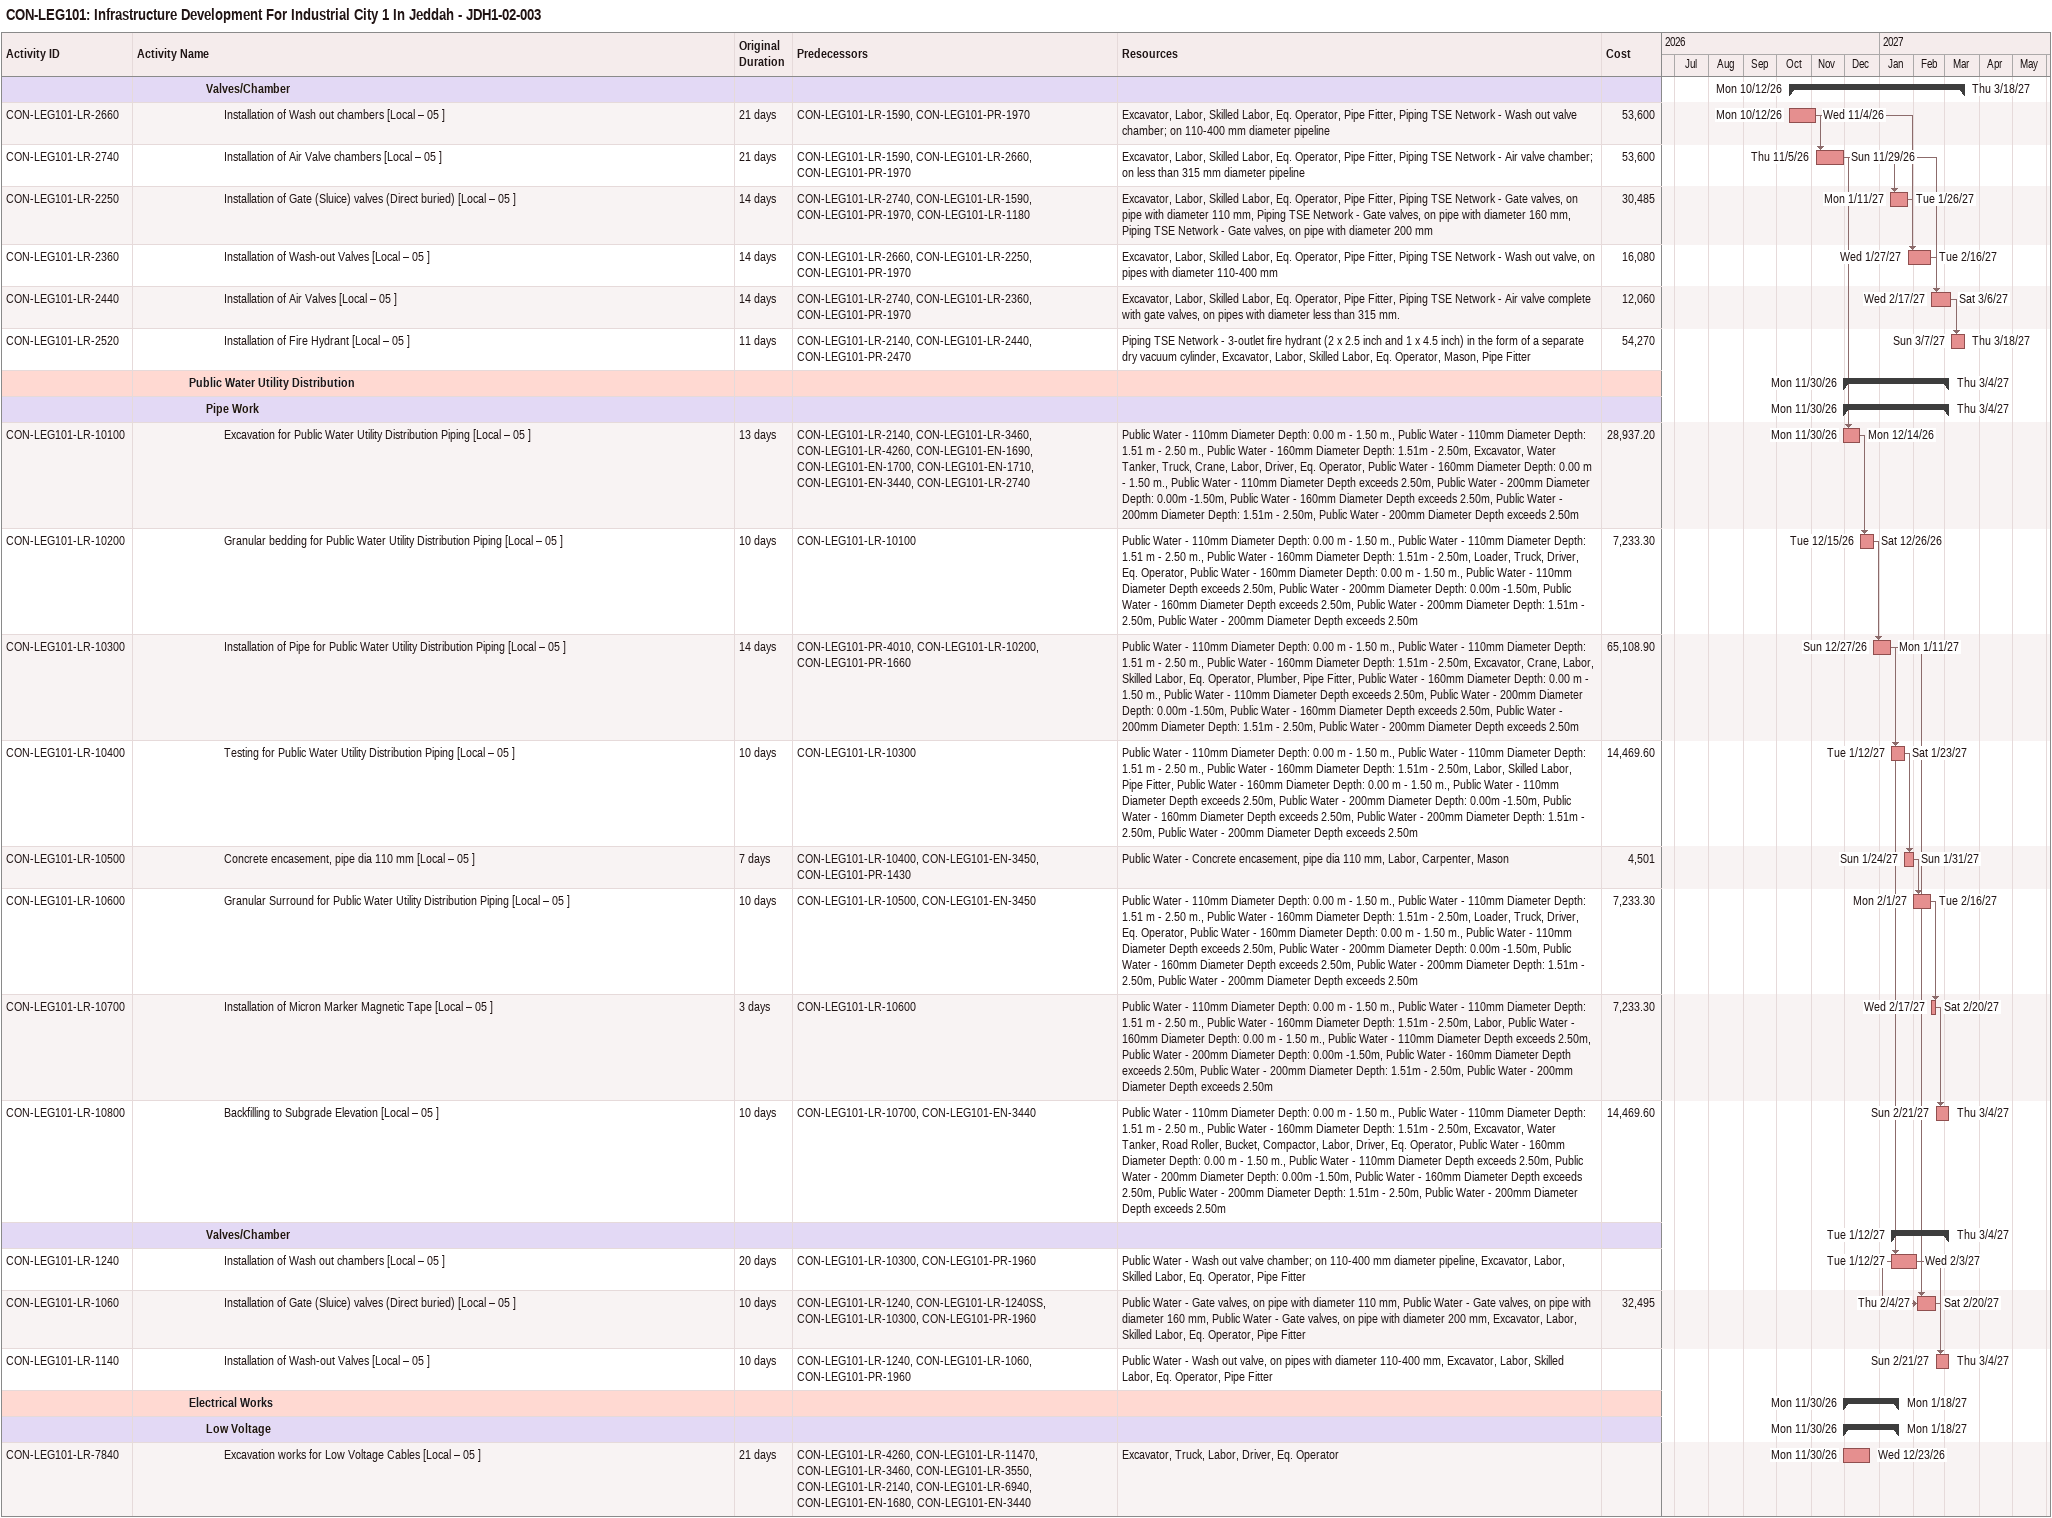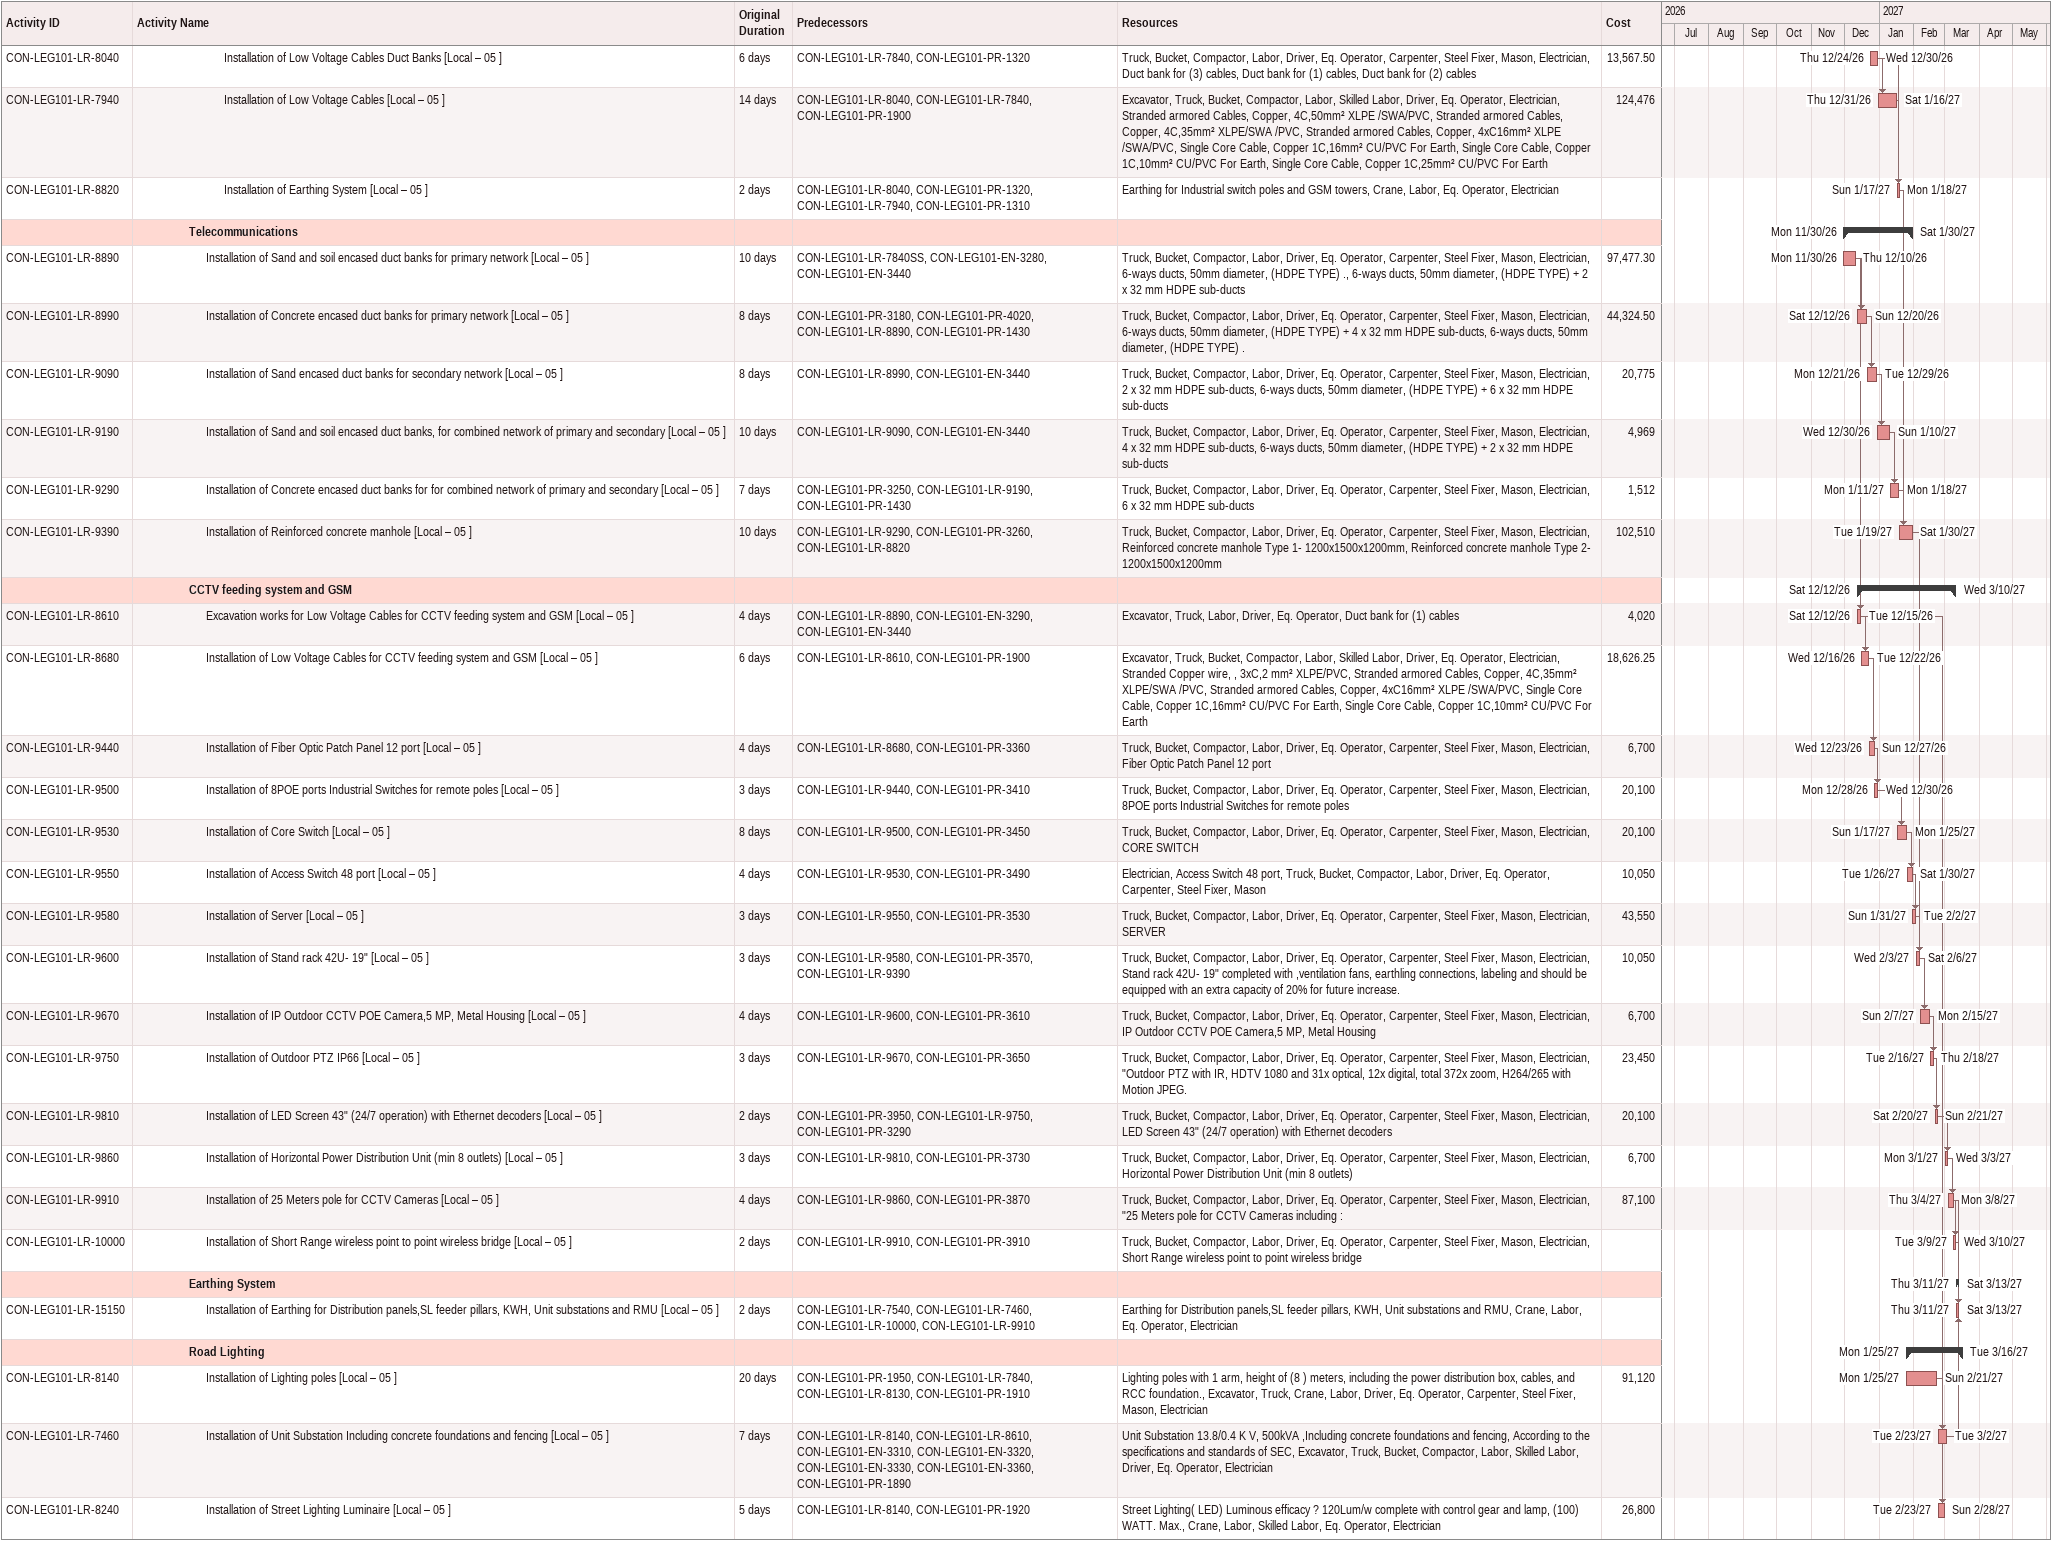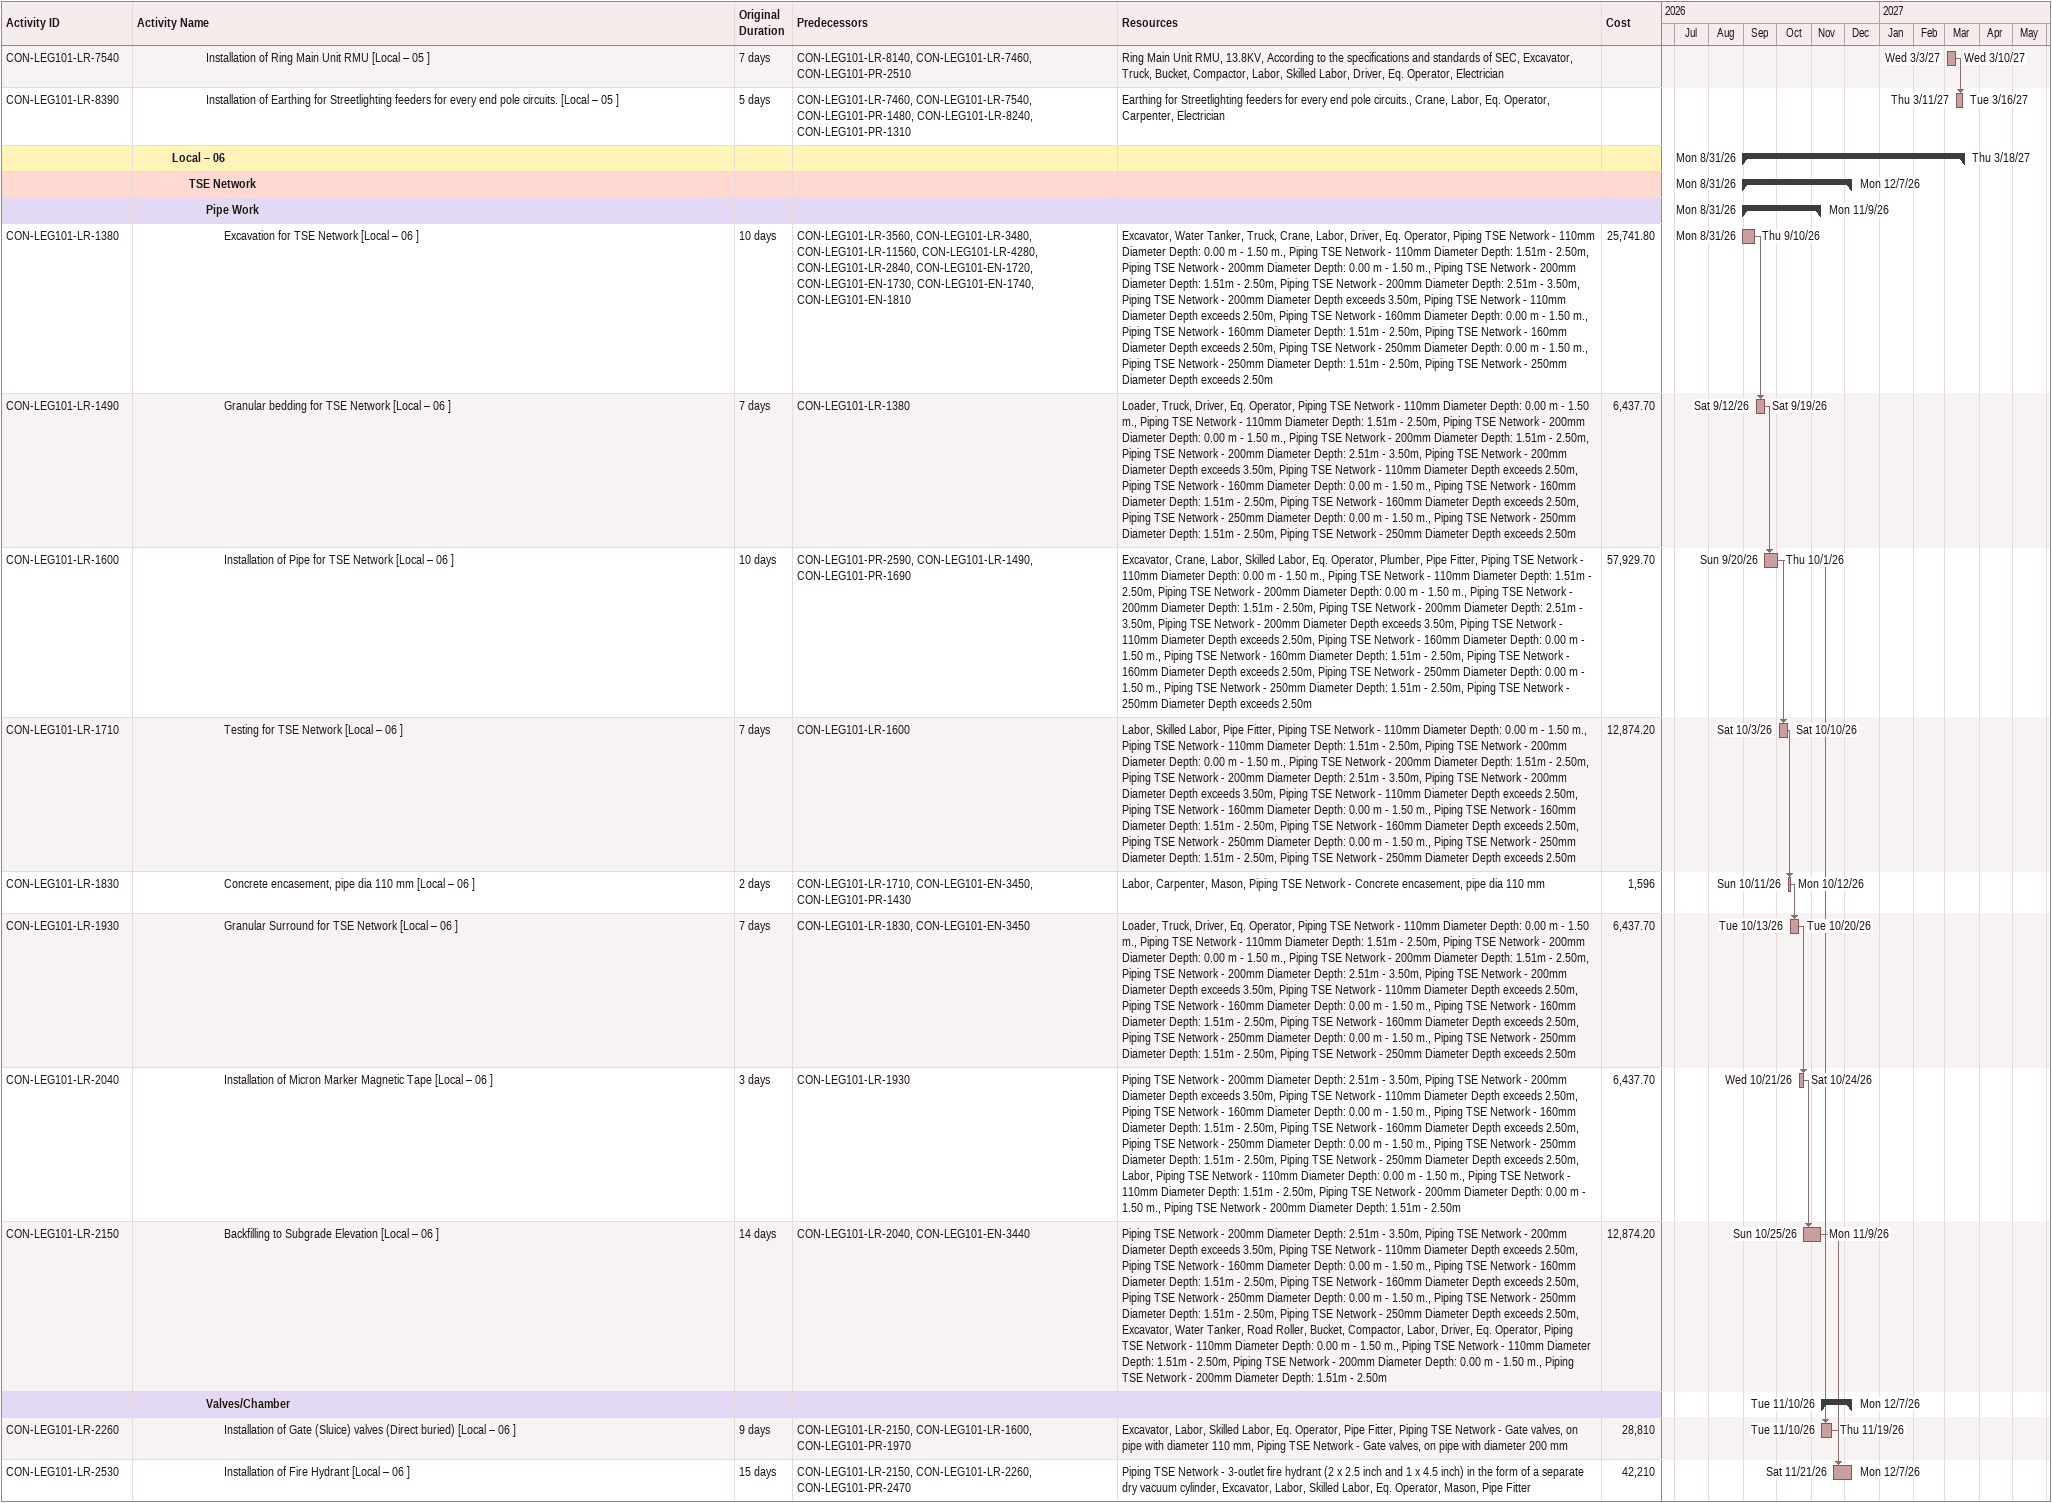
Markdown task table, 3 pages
CON-LEG101: Infrastructure Development For Industrial City 1 In Jeddah - JDH1-02-003

| ID | Level | Task | Original duration | Start | Finish | Predecessors | Resources | Cost |
|---|---|---|---|---|---|---|---|---|
|  | 5 | **Valves/Chamber** |  | 2026-10-12 | 2027-03-18 |  |  |  |
| CON-LEG101-LR-2660 | 6 | Installation of Wash out chambers [Local – 05 ] | 21d | 2026-10-12 | 2026-11-04 | CON-LEG101-LR-1590, CON-LEG101-PR-1970 | Excavator, Labor, Skilled Labor, Eq. Operator, Pipe Fitter, Piping TSE Network - Wash out valve chamber; on 110-400 mm diameter pipeline | 53600 |
| CON-LEG101-LR-2740 | 6 | Installation of Air Valve chambers [Local – 05 ] | 21d | 2026-11-05 | 2026-11-29 | CON-LEG101-LR-1590, CON-LEG101-LR-2660, CON-LEG101-PR-1970 | Excavator, Labor, Skilled Labor, Eq. Operator, Pipe Fitter, Piping TSE Network - Air valve chamber; on less than 315 mm diameter pipeline | 53600 |
| CON-LEG101-LR-2250 | 6 | Installation of Gate (Sluice) valves (Direct buried) [Local – 05 ] | 14d | 2027-01-11 | 2027-01-26 | CON-LEG101-LR-2740, CON-LEG101-LR-1590, CON-LEG101-PR-1970, CON-LEG101-LR-1180 | Excavator, Labor, Skilled Labor, Eq. Operator, Pipe Fitter, Piping TSE Network - Gate valves, on pipe with diameter 110 mm, Piping TSE Network - Gate valves, on pipe with diameter 160 mm, Piping TSE Network - Gate valves, on pipe with diameter 200 mm | 30485 |
| CON-LEG101-LR-2360 | 6 | Installation of Wash-out Valves [Local – 05 ] | 14d | 2027-01-27 | 2027-02-16 | CON-LEG101-LR-2660, CON-LEG101-LR-2250, CON-LEG101-PR-1970 | Excavator, Labor, Skilled Labor, Eq. Operator, Pipe Fitter, Piping TSE Network - Wash out valve, on pipes with diameter 110-400 mm | 16080 |
| CON-LEG101-LR-2440 | 6 | Installation of Air Valves [Local – 05 ] | 14d | 2027-02-17 | 2027-03-06 | CON-LEG101-LR-2740, CON-LEG101-LR-2360, CON-LEG101-PR-1970 | Excavator, Labor, Skilled Labor, Eq. Operator, Pipe Fitter, Piping TSE Network - Air valve complete with gate valves, on pipes with diameter less than 315 mm. | 12060 |
| CON-LEG101-LR-2520 | 6 | Installation of Fire Hydrant [Local – 05 ] | 11d | 2027-03-07 | 2027-03-18 | CON-LEG101-LR-2140, CON-LEG101-LR-2440, CON-LEG101-PR-2470 | Piping TSE Network - 3-outlet fire hydrant (2 x 2.5 inch and 1 x 4.5 inch) in the form of a separate dry vacuum cylinder, Excavator, Labor, Skilled Labor, Eq. Operator, Mason, Pipe Fitter | 54270 |
|  | 4 | **Public Water Utility Distribution** |  | 2026-11-30 | 2027-03-04 |  |  |  |
|  | 5 | **Pipe Work** |  | 2026-11-30 | 2027-03-04 |  |  |  |
| CON-LEG101-LR-10100 | 6 | Excavation for Public Water Utility Distribution Piping [Local – 05 ] | 13d | 2026-11-30 | 2026-12-14 | CON-LEG101-LR-2140, CON-LEG101-LR-3460, CON-LEG101-LR-4260, CON-LEG101-EN-1690, CON-LEG101-EN-1700, CON-LEG101-EN-1710, CON-LEG101-EN-3440, CON-LEG101-LR-2740 | Public Water - 110mm Diameter Depth: 0.00 m - 1.50 m., Public Water - 110mm Diameter Depth: 1.51 m - 2.50 m., Public Water - 160mm Diameter Depth: 1.51m - 2.50m, Excavator, Water Tanker, Truck, Crane, Labor, Driver, Eq. Operator, Public Water - 160mm Diameter Depth: 0.00 m - 1.50 m., Public Water - 110mm Diameter Depth exceeds 2.50m, Public Water - 200mm Diameter Depth: 0.00m -1.50m, Public Water - 160mm Diameter Depth exceeds 2.50m, Public Water - 200mm Diameter Depth: 1.51m - 2.50m, Public Water - 200mm Diameter Depth exceeds 2.50m | 28937.20 |
| CON-LEG101-LR-10200 | 6 | Granular bedding for Public Water Utility Distribution Piping [Local – 05 ] | 10d | 2026-12-15 | 2026-12-26 | CON-LEG101-LR-10100 | Public Water - 110mm Diameter Depth: 0.00 m - 1.50 m., Public Water - 110mm Diameter Depth: 1.51 m - 2.50 m., Public Water - 160mm Diameter Depth: 1.51m - 2.50m, Loader, Truck, Driver, Eq. Operator, Public Water - 160mm Diameter Depth: 0.00 m - 1.50 m., Public Water - 110mm Diameter Depth exceeds 2.50m, Public Water - 200mm Diameter Depth: 0.00m -1.50m, Public Water - 160mm Diameter Depth exceeds 2.50m, Public Water - 200mm Diameter Depth: 1.51m - 2.50m, Public Water - 200mm Diameter Depth exceeds 2.50m | 7233.30 |
| CON-LEG101-LR-10300 | 6 | Installation of Pipe for Public Water Utility Distribution Piping [Local – 05 ] | 14d | 2026-12-27 | 2027-01-11 | CON-LEG101-PR-4010, CON-LEG101-LR-10200, CON-LEG101-PR-1660 | Public Water - 110mm Diameter Depth: 0.00 m - 1.50 m., Public Water - 110mm Diameter Depth: 1.51 m - 2.50 m., Public Water - 160mm Diameter Depth: 1.51m - 2.50m, Excavator, Crane, Labor, Skilled Labor, Eq. Operator, Plumber, Pipe Fitter, Public Water - 160mm Diameter Depth: 0.00 m - 1.50 m., Public Water - 110mm Diameter Depth exceeds 2.50m, Public Water - 200mm Diameter Depth: 0.00m -1.50m, Public Water - 160mm Diameter Depth exceeds 2.50m, Public Water - 200mm Diameter Depth: 1.51m - 2.50m, Public Water - 200mm Diameter Depth exceeds 2.50m | 65108.90 |
| CON-LEG101-LR-10400 | 6 | Testing for Public Water Utility Distribution Piping [Local – 05 ] | 10d | 2027-01-12 | 2027-01-23 | CON-LEG101-LR-10300 | Public Water - 110mm Diameter Depth: 0.00 m - 1.50 m., Public Water - 110mm Diameter Depth: 1.51 m - 2.50 m., Public Water - 160mm Diameter Depth: 1.51m - 2.50m, Labor, Skilled Labor, Pipe Fitter, Public Water - 160mm Diameter Depth: 0.00 m - 1.50 m., Public Water - 110mm Diameter Depth exceeds 2.50m, Public Water - 200mm Diameter Depth: 0.00m -1.50m, Public Water - 160mm Diameter Depth exceeds 2.50m, Public Water - 200mm Diameter Depth: 1.51m - 2.50m, Public Water - 200mm Diameter Depth exceeds 2.50m | 14469.60 |
| CON-LEG101-LR-10500 | 6 | Concrete encasement, pipe dia 110 mm [Local – 05 ] | 7d | 2027-01-24 | 2027-01-31 | CON-LEG101-LR-10400, CON-LEG101-EN-3450, CON-LEG101-PR-1430 | Public Water - Concrete encasement, pipe dia 110 mm, Labor, Carpenter, Mason | 4501 |
| CON-LEG101-LR-10600 | 6 | Granular Surround for Public Water Utility Distribution Piping [Local – 05 ] | 10d | 2027-02-01 | 2027-02-16 | CON-LEG101-LR-10500, CON-LEG101-EN-3450 | Public Water - 110mm Diameter Depth: 0.00 m - 1.50 m., Public Water - 110mm Diameter Depth: 1.51 m - 2.50 m., Public Water - 160mm Diameter Depth: 1.51m - 2.50m, Loader, Truck, Driver, Eq. Operator, Public Water - 160mm Diameter Depth: 0.00 m - 1.50 m., Public Water - 110mm Diameter Depth exceeds 2.50m, Public Water - 200mm Diameter Depth: 0.00m -1.50m, Public Water - 160mm Diameter Depth exceeds 2.50m, Public Water - 200mm Diameter Depth: 1.51m - 2.50m, Public Water - 200mm Diameter Depth exceeds 2.50m | 7233.30 |
| CON-LEG101-LR-10700 | 6 | Installation of Micron Marker Magnetic Tape [Local – 05 ] | 3d | 2027-02-17 | 2027-02-20 | CON-LEG101-LR-10600 | Public Water - 110mm Diameter Depth: 0.00 m - 1.50 m., Public Water - 110mm Diameter Depth: 1.51 m - 2.50 m., Public Water - 160mm Diameter Depth: 1.51m - 2.50m, Labor, Public Water - 160mm Diameter Depth: 0.00 m - 1.50 m., Public Water - 110mm Diameter Depth exceeds 2.50m, Public Water - 200mm Diameter Depth: 0.00m -1.50m, Public Water - 160mm Diameter Depth exceeds 2.50m, Public Water - 200mm Diameter Depth: 1.51m - 2.50m, Public Water - 200mm Diameter Depth exceeds 2.50m | 7233.30 |
| CON-LEG101-LR-10800 | 6 | Backfilling to Subgrade Elevation [Local – 05 ] | 10d | 2027-02-21 | 2027-03-04 | CON-LEG101-LR-10700, CON-LEG101-EN-3440 | Public Water - 110mm Diameter Depth: 0.00 m - 1.50 m., Public Water - 110mm Diameter Depth: 1.51 m - 2.50 m., Public Water - 160mm Diameter Depth: 1.51m - 2.50m, Excavator, Water Tanker, Road Roller, Bucket, Compactor, Labor, Driver, Eq. Operator, Public Water - 160mm Diameter Depth: 0.00 m - 1.50 m., Public Water - 110mm Diameter Depth exceeds 2.50m, Public Water - 200mm Diameter Depth: 0.00m -1.50m, Public Water - 160mm Diameter Depth exceeds 2.50m, Public Water - 200mm Diameter Depth: 1.51m - 2.50m, Public Water - 200mm Diameter Depth exceeds 2.50m | 14469.60 |
|  | 5 | **Valves/Chamber** |  | 2027-01-12 | 2027-03-04 |  |  |  |
| CON-LEG101-LR-1240 | 6 | Installation of Wash out chambers [Local – 05 ] | 20d | 2027-01-12 | 2027-02-03 | CON-LEG101-LR-10300, CON-LEG101-PR-1960 | Public Water - Wash out valve chamber; on 110-400 mm diameter pipeline, Excavator, Labor, Skilled Labor, Eq. Operator, Pipe Fitter |  |
| CON-LEG101-LR-1060 | 6 | Installation of Gate (Sluice) valves (Direct buried) [Local – 05 ] | 10d | 2027-02-04 | 2027-02-20 | CON-LEG101-LR-1240, CON-LEG101-LR-1240SS, CON-LEG101-LR-10300, CON-LEG101-PR-1960 | Public Water - Gate valves, on pipe with diameter 110 mm, Public Water - Gate valves, on pipe with diameter 160 mm, Public Water - Gate valves, on pipe with diameter 200 mm, Excavator, Labor, Skilled Labor, Eq. Operator, Pipe Fitter | 32495 |
| CON-LEG101-LR-1140 | 6 | Installation of Wash-out Valves [Local – 05 ] | 10d | 2027-02-21 | 2027-03-04 | CON-LEG101-LR-1240, CON-LEG101-LR-1060, CON-LEG101-PR-1960 | Public Water - Wash out valve, on pipes with diameter 110-400 mm, Excavator, Labor, Skilled Labor, Eq. Operator, Pipe Fitter |  |
|  | 4 | **Electrical Works** |  | 2026-11-30 | 2027-01-18 |  |  |  |
|  | 5 | **Low Voltage** |  | 2026-11-30 | 2027-01-18 |  |  |  |
| CON-LEG101-LR-7840 | 6 | Excavation works for Low Voltage Cables [Local – 05 ] | 21d | 2026-11-30 | 2026-12-23 | CON-LEG101-LR-4260, CON-LEG101-LR-11470, CON-LEG101-LR-3460, CON-LEG101-LR-3550, CON-LEG101-LR-2140, CON-LEG101-LR-6940, CON-LEG101-EN-1680, CON-LEG101-EN-3440 | Excavator, Truck, Labor, Driver, Eq. Operator |  |
| CON-LEG101-LR-8040 | 6 | Installation of Low Voltage Cables Duct Banks [Local – 05 ] | 6d | 2026-12-24 | 2026-12-30 | CON-LEG101-LR-7840, CON-LEG101-PR-1320 | Truck, Bucket, Compactor, Labor, Driver, Eq. Operator, Carpenter, Steel Fixer, Mason, Electrician, Duct bank for (3) cables, Duct bank for (1) cables, Duct bank for (2) cables | 13567.50 |
| CON-LEG101-LR-7940 | 6 | Installation of Low Voltage Cables [Local – 05 ] | 14d | 2026-12-31 | 2027-01-16 | CON-LEG101-LR-8040, CON-LEG101-LR-7840, CON-LEG101-PR-1900 | Excavator, Truck, Bucket, Compactor, Labor, Skilled Labor, Driver, Eq. Operator, Electrician, Stranded armored Cables, Copper, 4C,50mm² XLPE /SWA/PVC, Stranded armored Cables, Copper, 4C,35mm² XLPE/SWA /PVC, Stranded armored Cables, Copper, 4xC16mm² XLPE /SWA/PVC, Single Core Cable, Copper 1C,16mm² CU/PVC For Earth, Single Core Cable, Copper 1C,10mm² CU/PVC For Earth, Single Core Cable, Copper 1C,25mm² CU/PVC For Earth | 124476 |
| CON-LEG101-LR-8820 | 6 | Installation of Earthing System [Local – 05 ] | 2d | 2027-01-17 | 2027-01-18 | CON-LEG101-LR-8040, CON-LEG101-PR-1320, CON-LEG101-LR-7940, CON-LEG101-PR-1310 | Earthing for Industrial switch poles and GSM towers, Crane, Labor, Eq. Operator, Electrician |  |
|  | 4 | **Telecommunications** |  | 2026-11-30 | 2027-01-30 |  |  |  |
| CON-LEG101-LR-8890 | 5 | Installation of Sand and soil encased duct banks for primary network [Local – 05 ] | 10d | 2026-11-30 | 2026-12-10 | CON-LEG101-LR-7840SS, CON-LEG101-EN-3280, CON-LEG101-EN-3440 | Truck, Bucket, Compactor, Labor, Driver, Eq. Operator, Carpenter, Steel Fixer, Mason, Electrician, 6-ways ducts, 50mm diameter, (HDPE TYPE) ., 6-ways ducts, 50mm diameter, (HDPE TYPE) + 2 x 32 mm HDPE sub-ducts | 97477.30 |
| CON-LEG101-LR-8990 | 5 | Installation of Concrete encased duct banks for primary network [Local – 05 ] | 8d | 2026-12-12 | 2026-12-20 | CON-LEG101-PR-3180, CON-LEG101-PR-4020, CON-LEG101-LR-8890, CON-LEG101-PR-1430 | Truck, Bucket, Compactor, Labor, Driver, Eq. Operator, Carpenter, Steel Fixer, Mason, Electrician, 6-ways ducts, 50mm diameter, (HDPE TYPE) + 4 x 32 mm HDPE sub-ducts, 6-ways ducts, 50mm diameter, (HDPE TYPE) . | 44324.50 |
| CON-LEG101-LR-9090 | 5 | Installation of Sand encased duct banks for secondary network [Local – 05 ] | 8d | 2026-12-21 | 2026-12-29 | CON-LEG101-LR-8990, CON-LEG101-EN-3440 | Truck, Bucket, Compactor, Labor, Driver, Eq. Operator, Carpenter, Steel Fixer, Mason, Electrician, 2 x 32 mm HDPE sub-ducts, 6-ways ducts, 50mm diameter, (HDPE TYPE) + 6 x 32 mm HDPE sub-ducts | 20775 |
| CON-LEG101-LR-9190 | 5 | Installation of Sand and soil encased duct banks, for combined network of primary and secondary [Local – 05 ] | 10d | 2026-12-30 | 2027-01-10 | CON-LEG101-LR-9090, CON-LEG101-EN-3440 | Truck, Bucket, Compactor, Labor, Driver, Eq. Operator, Carpenter, Steel Fixer, Mason, Electrician, 4 x 32 mm HDPE sub-ducts, 6-ways ducts, 50mm diameter, (HDPE TYPE) + 2 x 32 mm HDPE sub-ducts | 4969 |
| CON-LEG101-LR-9290 | 5 | Installation of Concrete encased duct banks for for combined network of primary and secondary [Local – 05 ] | 7d | 2027-01-11 | 2027-01-18 | CON-LEG101-PR-3250, CON-LEG101-LR-9190, CON-LEG101-PR-1430 | Truck, Bucket, Compactor, Labor, Driver, Eq. Operator, Carpenter, Steel Fixer, Mason, Electrician, 6 x 32 mm HDPE sub-ducts | 1512 |
| CON-LEG101-LR-9390 | 5 | Installation of Reinforced concrete manhole [Local – 05 ] | 10d | 2027-01-19 | 2027-01-30 | CON-LEG101-LR-9290, CON-LEG101-PR-3260, CON-LEG101-LR-8820 | Truck, Bucket, Compactor, Labor, Driver, Eq. Operator, Carpenter, Steel Fixer, Mason, Electrician, Reinforced concrete manhole Type 1- 1200x1500x1200mm, Reinforced concrete manhole Type 2- 1200x1500x1200mm | 102510 |
|  | 4 | **CCTV feeding system and GSM** |  | 2026-12-12 | 2027-03-10 |  |  |  |
| CON-LEG101-LR-8610 | 5 | Excavation works for Low Voltage Cables for CCTV feeding system and GSM [Local – 05 ] | 4d | 2026-12-12 | 2026-12-15 | CON-LEG101-LR-8890, CON-LEG101-EN-3290, CON-LEG101-EN-3440 | Excavator, Truck, Labor, Driver, Eq. Operator, Duct bank for (1) cables | 4020 |
| CON-LEG101-LR-8680 | 5 | Installation of Low Voltage Cables for CCTV feeding system and GSM [Local – 05 ] | 6d | 2026-12-16 | 2026-12-22 | CON-LEG101-LR-8610, CON-LEG101-PR-1900 | Excavator, Truck, Bucket, Compactor, Labor, Skilled Labor, Driver, Eq. Operator, Electrician, Stranded Copper wire, , 3xC,2 mm² XLPE/PVC, Stranded armored Cables, Copper, 4C,35mm² XLPE/SWA /PVC, Stranded armored Cables, Copper, 4xC16mm² XLPE /SWA/PVC, Single Core Cable, Copper 1C,16mm² CU/PVC For Earth, Single Core Cable, Copper 1C,10mm² CU/PVC For Earth | 18626.25 |
| CON-LEG101-LR-9440 | 5 | Installation of Fiber Optic Patch Panel 12 port [Local – 05 ] | 4d | 2026-12-23 | 2026-12-27 | CON-LEG101-LR-8680, CON-LEG101-PR-3360 | Truck, Bucket, Compactor, Labor, Driver, Eq. Operator, Carpenter, Steel Fixer, Mason, Electrician, Fiber Optic Patch Panel 12 port | 6700 |
| CON-LEG101-LR-9500 | 5 | Installation of 8POE ports Industrial Switches for remote poles [Local – 05 ] | 3d | 2026-12-28 | 2026-12-30 | CON-LEG101-LR-9440, CON-LEG101-PR-3410 | Truck, Bucket, Compactor, Labor, Driver, Eq. Operator, Carpenter, Steel Fixer, Mason, Electrician, 8POE ports Industrial Switches for remote poles | 20100 |
| CON-LEG101-LR-9530 | 5 | Installation of Core Switch [Local – 05 ] | 8d | 2027-01-17 | 2027-01-25 | CON-LEG101-LR-9500, CON-LEG101-PR-3450 | Truck, Bucket, Compactor, Labor, Driver, Eq. Operator, Carpenter, Steel Fixer, Mason, Electrician, CORE SWITCH | 20100 |
| CON-LEG101-LR-9550 | 5 | Installation of Access Switch 48 port [Local – 05 ] | 4d | 2027-01-26 | 2027-01-30 | CON-LEG101-LR-9530, CON-LEG101-PR-3490 | Electrician, Access Switch 48 port, Truck, Bucket, Compactor, Labor, Driver, Eq. Operator, Carpenter, Steel Fixer, Mason | 10050 |
| CON-LEG101-LR-9580 | 5 | Installation of Server [Local – 05 ] | 3d | 2027-01-31 | 2027-02-02 | CON-LEG101-LR-9550, CON-LEG101-PR-3530 | Truck, Bucket, Compactor, Labor, Driver, Eq. Operator, Carpenter, Steel Fixer, Mason, Electrician, SERVER | 43550 |
| CON-LEG101-LR-9600 | 5 | Installation of Stand rack 42U- 19" [Local – 05 ] | 3d | 2027-02-03 | 2027-02-06 | CON-LEG101-LR-9580, CON-LEG101-PR-3570, CON-LEG101-LR-9390 | Truck, Bucket, Compactor, Labor, Driver, Eq. Operator, Carpenter, Steel Fixer, Mason, Electrician, Stand rack 42U- 19" completed with ,ventilation fans, earthling connections, labeling and should be equipped with an extra capacity of 20% for future increase. | 10050 |
| CON-LEG101-LR-9670 | 5 | Installation of IP Outdoor CCTV POE Camera,5 MP, Metal Housing [Local – 05 ] | 4d | 2027-02-07 | 2027-02-15 | CON-LEG101-LR-9600, CON-LEG101-PR-3610 | Truck, Bucket, Compactor, Labor, Driver, Eq. Operator, Carpenter, Steel Fixer, Mason, Electrician, IP Outdoor CCTV POE Camera,5 MP, Metal Housing | 6700 |
| CON-LEG101-LR-9750 | 5 | Installation of Outdoor PTZ IP66 [Local – 05 ] | 3d | 2027-02-16 | 2027-02-18 | CON-LEG101-LR-9670, CON-LEG101-PR-3650 | Truck, Bucket, Compactor, Labor, Driver, Eq. Operator, Carpenter, Steel Fixer, Mason, Electrician, "Outdoor PTZ with IR, HDTV 1080 and 31x optical, 12x digital, total 372x zoom, H264/265 with Motion JPEG. | 23450 |
| CON-LEG101-LR-9810 | 5 | Installation of LED Screen 43" (24/7 operation) with Ethernet decoders [Local – 05 ] | 2d | 2027-02-20 | 2027-02-21 | CON-LEG101-PR-3950, CON-LEG101-LR-9750, CON-LEG101-PR-3290 | Truck, Bucket, Compactor, Labor, Driver, Eq. Operator, Carpenter, Steel Fixer, Mason, Electrician, LED Screen 43" (24/7 operation) with Ethernet decoders | 20100 |
| CON-LEG101-LR-9860 | 5 | Installation of Horizontal Power Distribution Unit (min 8 outlets) [Local – 05 ] | 3d | 2027-03-01 | 2027-03-03 | CON-LEG101-LR-9810, CON-LEG101-PR-3730 | Truck, Bucket, Compactor, Labor, Driver, Eq. Operator, Carpenter, Steel Fixer, Mason, Electrician, Horizontal Power Distribution Unit (min 8 outlets) | 6700 |
| CON-LEG101-LR-9910 | 5 | Installation of 25 Meters pole for CCTV Cameras [Local – 05 ] | 4d | 2027-03-04 | 2027-03-08 | CON-LEG101-LR-9860, CON-LEG101-PR-3870 | Truck, Bucket, Compactor, Labor, Driver, Eq. Operator, Carpenter, Steel Fixer, Mason, Electrician, "25 Meters pole for CCTV Cameras including : | 87100 |
| CON-LEG101-LR-10000 | 5 | Installation of Short Range wireless point to point wireless bridge [Local – 05 ] | 2d | 2027-03-09 | 2027-03-10 | CON-LEG101-LR-9910, CON-LEG101-PR-3910 | Truck, Bucket, Compactor, Labor, Driver, Eq. Operator, Carpenter, Steel Fixer, Mason, Electrician, Short Range wireless point to point wireless bridge |  |
|  | 4 | **Earthing System** |  | 2027-03-11 | 2027-03-13 |  |  |  |
| CON-LEG101-LR-15150 | 5 | Installation of Earthing for Distribution panels,SL feeder pillars, KWH, Unit substations and RMU [Local – 05 ] | 2d | 2027-03-11 | 2027-03-13 | CON-LEG101-LR-7540, CON-LEG101-LR-7460, CON-LEG101-LR-10000, CON-LEG101-LR-9910 | Earthing for Distribution panels,SL feeder pillars, KWH, Unit substations and RMU, Crane, Labor, Eq. Operator, Electrician |  |
|  | 4 | **Road Lighting** |  | 2027-01-25 | 2027-03-16 |  |  |  |
| CON-LEG101-LR-8140 | 5 | Installation of Lighting poles [Local – 05 ] | 20d | 2027-01-25 | 2027-02-21 | CON-LEG101-PR-1950, CON-LEG101-LR-7840, CON-LEG101-LR-8130, CON-LEG101-PR-1910 | Lighting poles with 1 arm, height of (8 ) meters, including the power distribution box, cables, and RCC foundation., Excavator, Truck, Crane, Labor, Driver, Eq. Operator, Carpenter, Steel Fixer, Mason, Electrician | 91120 |
| CON-LEG101-LR-7460 | 5 | Installation of Unit Substation Including concrete foundations and fencing [Local – 05 ] | 7d | 2027-02-23 | 2027-03-02 | CON-LEG101-LR-8140, CON-LEG101-LR-8610, CON-LEG101-EN-3310, CON-LEG101-EN-3320, CON-LEG101-EN-3330, CON-LEG101-EN-3360, CON-LEG101-PR-1890 | Unit Substation 13.8/0.4 K V, 500kVA ,Including concrete foundations and fencing, According to the specifications and standards of SEC, Excavator, Truck, Bucket, Compactor, Labor, Skilled Labor, Driver, Eq. Operator, Electrician |  |
| CON-LEG101-LR-8240 | 5 | Installation of Street Lighting Luminaire [Local – 05 ] | 5d | 2027-02-23 | 2027-02-28 | CON-LEG101-LR-8140, CON-LEG101-PR-1920 | Street Lighting( LED) Luminous efficacy ? 120Lum/w complete with control gear and lamp, (100) WATT. Max., Crane, Labor, Skilled Labor, Eq. Operator, Electrician | 26800 |
| CON-LEG101-LR-7540 | 5 | Installation of Ring Main Unit RMU [Local – 05 ] | 7d | 2027-03-03 | 2027-03-10 | CON-LEG101-LR-8140, CON-LEG101-LR-7460, CON-LEG101-PR-2510 | Ring Main Unit RMU, 13.8KV, According to the specifications and standards of SEC, Excavator, Truck, Bucket, Compactor, Labor, Skilled Labor, Driver, Eq. Operator, Electrician |  |
| CON-LEG101-LR-8390 | 5 | Installation of Earthing for Streetlighting feeders for every end pole circuits. [Local – 05 ] | 5d | 2027-03-11 | 2027-03-16 | CON-LEG101-LR-7460, CON-LEG101-LR-7540, CON-LEG101-PR-1480, CON-LEG101-LR-8240, CON-LEG101-PR-1310 | Earthing for Streetlighting feeders for every end pole circuits., Crane, Labor, Eq. Operator, Carpenter, Electrician |  |
|  | 3 | **Local – 06** |  | 2026-08-31 | 2027-03-18 |  |  |  |
|  | 4 | **TSE Network** |  | 2026-08-31 | 2026-12-07 |  |  |  |
|  | 5 | **Pipe Work** |  | 2026-08-31 | 2026-11-09 |  |  |  |
| CON-LEG101-LR-1380 | 6 | Excavation for TSE Network [Local – 06 ] | 10d | 2026-08-31 | 2026-09-10 | CON-LEG101-LR-3560, CON-LEG101-LR-3480, CON-LEG101-LR-11560, CON-LEG101-LR-4280, CON-LEG101-LR-2840, CON-LEG101-EN-1720, CON-LEG101-EN-1730, CON-LEG101-EN-1740, CON-LEG101-EN-1810 | Excavator, Water Tanker, Truck, Crane, Labor, Driver, Eq. Operator, Piping TSE Network - 110mm Diameter Depth: 0.00 m - 1.50 m., Piping TSE Network - 110mm Diameter Depth: 1.51m - 2.50m, Piping TSE Network - 200mm Diameter Depth: 0.00 m - 1.50 m., Piping TSE Network - 200mm Diameter Depth: 1.51m - 2.50m, Piping TSE Network - 200mm Diameter Depth: 2.51m - 3.50m, Piping TSE Network - 200mm Diameter Depth exceeds 3.50m, Piping TSE Network - 110mm Diameter Depth exceeds 2.50m, Piping TSE Network - 160mm Diameter Depth: 0.00 m - 1.50 m., Piping TSE Network - 160mm Diameter Depth: 1.51m - 2.50m, Piping TSE Network - 160mm Diameter Depth exceeds 2.50m, Piping TSE Network - 250mm Diameter Depth: 0.00 m - 1.50 m., Piping TSE Network - 250mm Diameter Depth: 1.51m - 2.50m, Piping TSE Network - 250mm Diameter Depth exceeds 2.50m | 25741.80 |
| CON-LEG101-LR-1490 | 6 | Granular bedding for TSE Network [Local – 06 ] | 7d | 2026-09-12 | 2026-09-19 | CON-LEG101-LR-1380 | Loader, Truck, Driver, Eq. Operator, Piping TSE Network - 110mm Diameter Depth: 0.00 m - 1.50 m., Piping TSE Network - 110mm Diameter Depth: 1.51m - 2.50m, Piping TSE Network - 200mm Diameter Depth: 0.00 m - 1.50 m., Piping TSE Network - 200mm Diameter Depth: 1.51m - 2.50m, Piping TSE Network - 200mm Diameter Depth: 2.51m - 3.50m, Piping TSE Network - 200mm Diameter Depth exceeds 3.50m, Piping TSE Network - 110mm Diameter Depth exceeds 2.50m, Piping TSE Network - 160mm Diameter Depth: 0.00 m - 1.50 m., Piping TSE Network - 160mm Diameter Depth: 1.51m - 2.50m, Piping TSE Network - 160mm Diameter Depth exceeds 2.50m, Piping TSE Network - 250mm Diameter Depth: 0.00 m - 1.50 m., Piping TSE Network - 250mm Diameter Depth: 1.51m - 2.50m, Piping TSE Network - 250mm Diameter Depth exceeds 2.50m | 6437.70 |
| CON-LEG101-LR-1600 | 6 | Installation of Pipe for TSE Network [Local – 06 ] | 10d | 2026-09-20 | 2026-10-01 | CON-LEG101-PR-2590, CON-LEG101-LR-1490, CON-LEG101-PR-1690 | Excavator, Crane, Labor, Skilled Labor, Eq. Operator, Plumber, Pipe Fitter, Piping TSE Network - 110mm Diameter Depth: 0.00 m - 1.50 m., Piping TSE Network - 110mm Diameter Depth: 1.51m - 2.50m, Piping TSE Network - 200mm Diameter Depth: 0.00 m - 1.50 m., Piping TSE Network - 200mm Diameter Depth: 1.51m - 2.50m, Piping TSE Network - 200mm Diameter Depth: 2.51m - 3.50m, Piping TSE Network - 200mm Diameter Depth exceeds 3.50m, Piping TSE Network - 110mm Diameter Depth exceeds 2.50m, Piping TSE Network - 160mm Diameter Depth: 0.00 m - 1.50 m., Piping TSE Network - 160mm Diameter Depth: 1.51m - 2.50m, Piping TSE Network - 160mm Diameter Depth exceeds 2.50m, Piping TSE Network - 250mm Diameter Depth: 0.00 m - 1.50 m., Piping TSE Network - 250mm Diameter Depth: 1.51m - 2.50m, Piping TSE Network - 250mm Diameter Depth exceeds 2.50m | 57929.70 |
| CON-LEG101-LR-1710 | 6 | Testing for TSE Network [Local – 06 ] | 7d | 2026-10-03 | 2026-10-10 | CON-LEG101-LR-1600 | Labor, Skilled Labor, Pipe Fitter, Piping TSE Network - 110mm Diameter Depth: 0.00 m - 1.50 m., Piping TSE Network - 110mm Diameter Depth: 1.51m - 2.50m, Piping TSE Network - 200mm Diameter Depth: 0.00 m - 1.50 m., Piping TSE Network - 200mm Diameter Depth: 1.51m - 2.50m, Piping TSE Network - 200mm Diameter Depth: 2.51m - 3.50m, Piping TSE Network - 200mm Diameter Depth exceeds 3.50m, Piping TSE Network - 110mm Diameter Depth exceeds 2.50m, Piping TSE Network - 160mm Diameter Depth: 0.00 m - 1.50 m., Piping TSE Network - 160mm Diameter Depth: 1.51m - 2.50m, Piping TSE Network - 160mm Diameter Depth exceeds 2.50m, Piping TSE Network - 250mm Diameter Depth: 0.00 m - 1.50 m., Piping TSE Network - 250mm Diameter Depth: 1.51m - 2.50m, Piping TSE Network - 250mm Diameter Depth exceeds 2.50m | 12874.20 |
| CON-LEG101-LR-1830 | 6 | Concrete encasement, pipe dia 110 mm [Local – 06 ] | 2d | 2026-10-11 | 2026-10-12 | CON-LEG101-LR-1710, CON-LEG101-EN-3450, CON-LEG101-PR-1430 | Labor, Carpenter, Mason, Piping TSE Network - Concrete encasement, pipe dia 110 mm | 1596 |
| CON-LEG101-LR-1930 | 6 | Granular Surround for TSE Network [Local – 06 ] | 7d | 2026-10-13 | 2026-10-20 | CON-LEG101-LR-1830, CON-LEG101-EN-3450 | Loader, Truck, Driver, Eq. Operator, Piping TSE Network - 110mm Diameter Depth: 0.00 m - 1.50 m., Piping TSE Network - 110mm Diameter Depth: 1.51m - 2.50m, Piping TSE Network - 200mm Diameter Depth: 0.00 m - 1.50 m., Piping TSE Network - 200mm Diameter Depth: 1.51m - 2.50m, Piping TSE Network - 200mm Diameter Depth: 2.51m - 3.50m, Piping TSE Network - 200mm Diameter Depth exceeds 3.50m, Piping TSE Network - 110mm Diameter Depth exceeds 2.50m, Piping TSE Network - 160mm Diameter Depth: 0.00 m - 1.50 m., Piping TSE Network - 160mm Diameter Depth: 1.51m - 2.50m, Piping TSE Network - 160mm Diameter Depth exceeds 2.50m, Piping TSE Network - 250mm Diameter Depth: 0.00 m - 1.50 m., Piping TSE Network - 250mm Diameter Depth: 1.51m - 2.50m, Piping TSE Network - 250mm Diameter Depth exceeds 2.50m | 6437.70 |
| CON-LEG101-LR-2040 | 6 | Installation of Micron Marker Magnetic Tape [Local – 06 ] | 3d | 2026-10-21 | 2026-10-24 | CON-LEG101-LR-1930 | Piping TSE Network - 200mm Diameter Depth: 2.51m - 3.50m, Piping TSE Network - 200mm Diameter Depth exceeds 3.50m, Piping TSE Network - 110mm Diameter Depth exceeds 2.50m, Piping TSE Network - 160mm Diameter Depth: 0.00 m - 1.50 m., Piping TSE Network - 160mm Diameter Depth: 1.51m - 2.50m, Piping TSE Network - 160mm Diameter Depth exceeds 2.50m, Piping TSE Network - 250mm Diameter Depth: 0.00 m - 1.50 m., Piping TSE Network - 250mm Diameter Depth: 1.51m - 2.50m, Piping TSE Network - 250mm Diameter Depth exceeds 2.50m, Labor, Piping TSE Network - 110mm Diameter Depth: 0.00 m - 1.50 m., Piping TSE Network - 110mm Diameter Depth: 1.51m - 2.50m, Piping TSE Network - 200mm Diameter Depth: 0.00 m - 1.50 m., Piping TSE Network - 200mm Diameter Depth: 1.51m - 2.50m | 6437.70 |
| CON-LEG101-LR-2150 | 6 | Backfilling to Subgrade Elevation [Local – 06 ] | 14d | 2026-10-25 | 2026-11-09 | CON-LEG101-LR-2040, CON-LEG101-EN-3440 | Piping TSE Network - 200mm Diameter Depth: 2.51m - 3.50m, Piping TSE Network - 200mm Diameter Depth exceeds 3.50m, Piping TSE Network - 110mm Diameter Depth exceeds 2.50m, Piping TSE Network - 160mm Diameter Depth: 0.00 m - 1.50 m., Piping TSE Network - 160mm Diameter Depth: 1.51m - 2.50m, Piping TSE Network - 160mm Diameter Depth exceeds 2.50m, Piping TSE Network - 250mm Diameter Depth: 0.00 m - 1.50 m., Piping TSE Network - 250mm Diameter Depth: 1.51m - 2.50m, Piping TSE Network - 250mm Diameter Depth exceeds 2.50m, Excavator, Water Tanker, Road Roller, Bucket, Compactor, Labor, Driver, Eq. Operator, Piping TSE Network - 110mm Diameter Depth: 0.00 m - 1.50 m., Piping TSE Network - 110mm Diameter Depth: 1.51m - 2.50m, Piping TSE Network - 200mm Diameter Depth: 0.00 m - 1.50 m., Piping TSE Network - 200mm Diameter Depth: 1.51m - 2.50m | 12874.20 |
|  | 5 | **Valves/Chamber** |  | 2026-11-10 | 2026-12-07 |  |  |  |
| CON-LEG101-LR-2260 | 6 | Installation of Gate (Sluice) valves (Direct buried) [Local – 06 ] | 9d | 2026-11-10 | 2026-11-19 | CON-LEG101-LR-2150, CON-LEG101-LR-1600, CON-LEG101-PR-1970 | Excavator, Labor, Skilled Labor, Eq. Operator, Pipe Fitter, Piping TSE Network - Gate valves, on pipe with diameter 110 mm, Piping TSE Network - Gate valves, on pipe with diameter 200 mm | 28810 |
| CON-LEG101-LR-2530 | 6 | Installation of Fire Hydrant [Local – 06 ] | 15d | 2026-11-21 | 2026-12-07 | CON-LEG101-LR-2150, CON-LEG101-LR-2260, CON-LEG101-PR-2470 | Piping TSE Network - 3-outlet fire hydrant (2 x 2.5 inch and 1 x 4.5 inch) in the form of a separate dry vacuum cylinder, Excavator, Labor, Skilled Labor, Eq. Operator, Mason, Pipe Fitter | 42210 |
